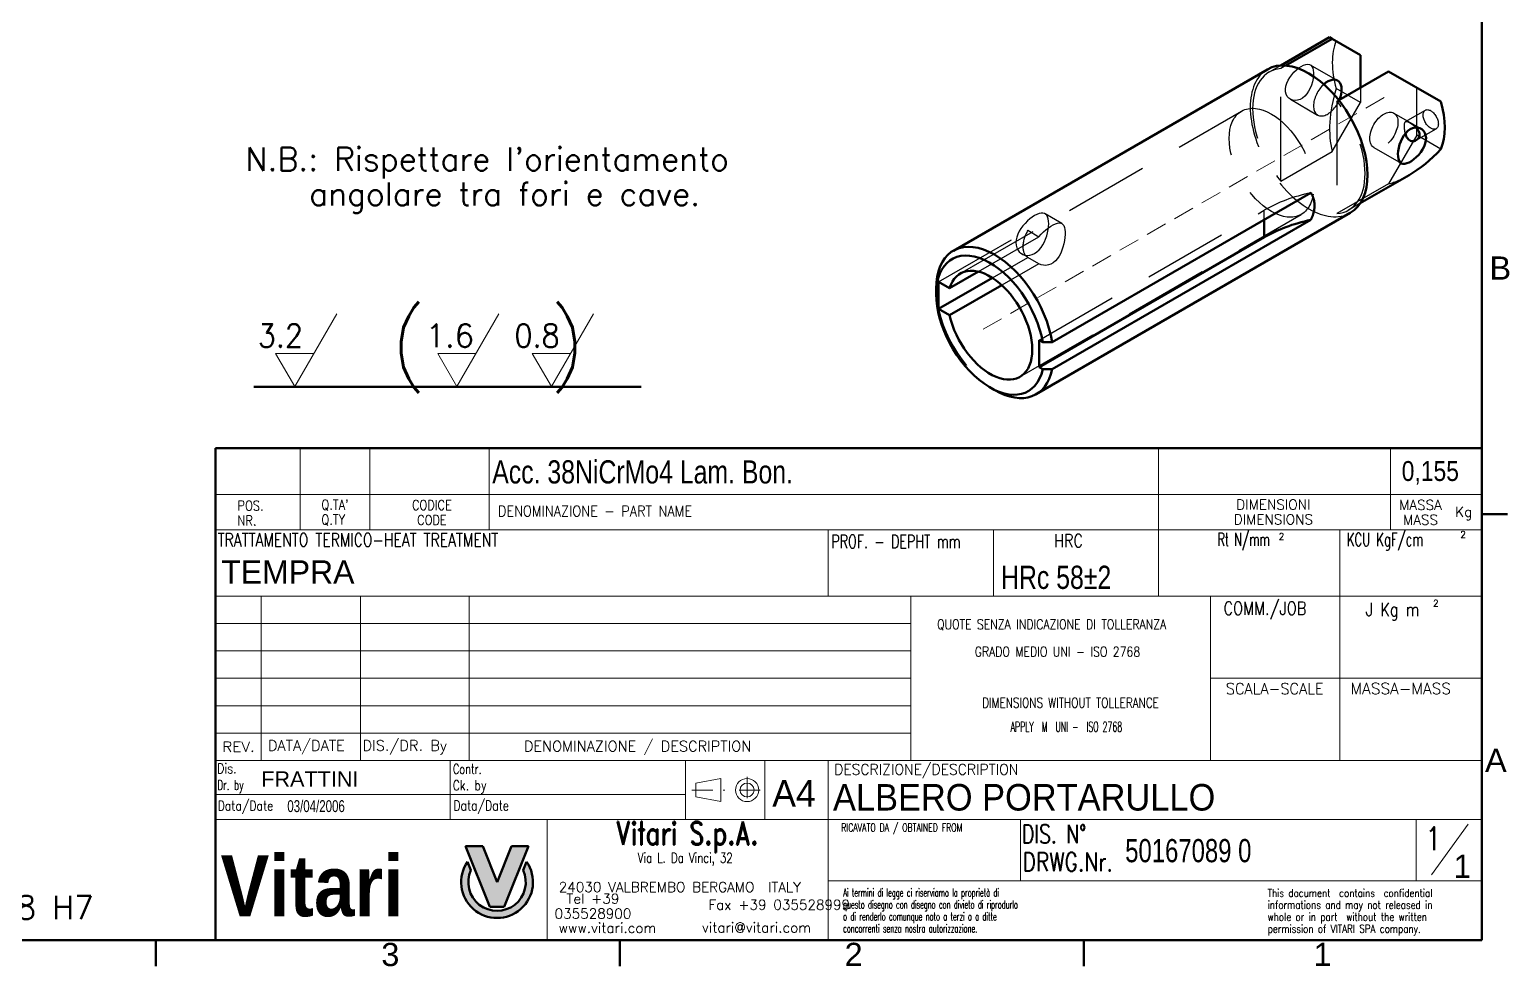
# Model space of a CAD drawing. Header units: millimetres. Extents: x 6 to 414, y 6 to 294.
# Drawn here: x 191 to 414.2, y 6 to 147.3 of the extents above; entities that cross this region are included whole.
import ezdxf

# ---------------------------------------------------------------- set-up
doc = ezdxf.new("R2010")
doc.units = ezdxf.units.MM
doc.linetypes.add('DASHED', pattern=[19.049999999999997, 12.7, -6.35])
doc.linetypes.add('HIDDEN2', pattern=[4.762499999999999, 3.175, -1.5875])
doc.layers.get('0').update_dxf_attribs({"lineweight": 0, "true_color": 0xffffff})
for name, color, linetype, lineweight, true_color in [('100', 1, 'Continuous', 0, 0xff0000), ('Asse di lavoro(ISO)', 7, 'HIDDEN2', 0, 0xffffff), ('Bordo_0', 7, 'Continuous', 50, 0xffffff), ('Bordo_2', 7, 'Continuous', 50, 0xffffff), ('Estensioni giunzione(ISO)', 7, 'Continuous', 50, 0xffffff), ('Geometria schizzo(ISO)', 7, 'Continuous', 50, 0xffffff), ("Linea d'asse(ISO)", 7, 'Continuous', 0, 0xffffff), ('Quote(ISO)', 7, 'Continuous', 0, 0xffffff), ('Simboli(ISO)', 7, 'Continuous', 0, 0xffffff), ('Spigoli nascosti(ISO)', 7, 'DASHED', 30, 0xffffff), ('Spigoli tangenti nascosti(ISO)', 7, 'DASHED', 30, 0xffffff), ('Spigoli tangenti visibili(ISO)', 7, 'Continuous', 50, 0xffffff), ('Spigoli visibili(ISO)', 7, 'Continuous', 50, 0xffffff), ('Tratteggio', 177, 'Continuous', 0, 0x3f3f7f)]:
    doc.layers.add(name, color=color, linetype=linetype, lineweight=lineweight, true_color=true_color)
doc.styles.add('EUROLLS_TESTO', font='')
doc.styles.add('Stile testo43', font='')
doc.styles.add('Stile testo6', font='ARIAL.TTF')
doc.styles.add('TSTYLE1_21', font='')
doc.styles.get('EUROLLS_TESTO').set_extended_font_data('RomanS')
doc.styles.get('Stile testo43').set_extended_font_data('RomanS')
doc.styles.get('TSTYLE1_21').set_extended_font_data('Arial Black')

# ---------------------------------------------------------------- blocks, each defined once
blk = doc.blocks.new('Polyline_20', base_point=(343.779683, 100.215131))
at = {"layer": 'Spigoli visibili(ISO)'}
for p, q in [((343.779683, 100.215131), (343.837828, 100.214725)), ((343.837828, 100.214725), (343.896099, 100.214324)), ((343.896099, 100.214324), (343.95449, 100.213923)), ((343.95449, 100.213923), (344.013003, 100.213523)), ((344.013003, 100.213523), (344.071641, 100.213127)), ((344.071641, 100.213127), (344.130403, 100.212731)), ((344.130403, 100.212731), (344.189291, 100.212339)), ((344.189291, 100.212339), (344.2483, 100.211948)), ((344.2483, 100.211948), (344.307439, 100.21156)), ((344.307439, 100.21156), (344.366705, 100.211176)), ((344.366705, 100.211176), (344.426094, 100.210791)), ((344.426094, 100.210791), (344.485604, 100.210406)), ((344.485604, 100.210406), (344.545245, 100.210024)), ((344.545245, 100.210024), (344.605014, 100.209645)), ((344.605014, 100.209645), (344.664913, 100.209269)), ((344.664913, 100.209269), (344.724935, 100.208893)), ((344.724935, 100.208893), (344.785087, 100.208519)), ((344.785087, 100.208519), (344.84537, 100.208148)), ((344.84537, 100.208148), (344.905783, 100.207779)), ((344.905783, 100.207779), (344.96632, 100.207408)), ((344.96632, 100.207408), (345.026995, 100.207044)), ((345.026995, 100.207044), (345.087794, 100.206679)), ((345.087794, 100.206679), (345.148724, 100.206315)), ((345.148724, 100.206315), (345.209793, 100.205957))]:
    blk.add_line(p, q, dxfattribs=at)
blk = doc.blocks.new('Polyline_21', base_point=(345.209793, 96.123474))
at = {"layer": 'Spigoli visibili(ISO)'}
for p, q in [((343.837828, 96.132242), (343.779683, 96.132648)), ((343.896099, 96.131841), (343.837828, 96.132242)), ((343.95449, 96.13144), (343.896099, 96.131841)), ((344.013003, 96.13104), (343.95449, 96.13144)), ((344.071641, 96.130644), (344.013003, 96.13104)), ((344.130403, 96.130248), (344.071641, 96.130644)), ((344.189291, 96.129856), (344.130403, 96.130248)), ((344.2483, 96.129465), (344.189291, 96.129856)), ((344.307439, 96.129077), (344.2483, 96.129465)), ((344.366705, 96.128693), (344.307439, 96.129077)), ((344.426094, 96.128308), (344.366705, 96.128693)), ((344.485604, 96.127923), (344.426094, 96.128308)), ((344.545245, 96.127541), (344.485604, 96.127923)), ((344.605014, 96.127162), (344.545245, 96.127541)), ((344.664913, 96.126786), (344.605014, 96.127162)), ((344.724935, 96.12641), (344.664913, 96.126786)), ((344.785087, 96.126036), (344.724935, 96.12641)), ((344.84537, 96.125665), (344.785087, 96.126036)), ((344.905783, 96.125296), (344.84537, 96.125665)), ((344.96632, 96.124925), (344.905783, 96.125296)), ((345.026995, 96.124561), (344.96632, 96.124925)), ((345.087794, 96.124196), (345.026995, 96.124561)), ((345.148724, 96.123832), (345.087794, 96.124196)), ((345.209793, 96.123474), (345.148724, 96.123832))]:
    blk.add_line(p, q, dxfattribs=at)
blk = doc.blocks.new('Polyline_22', base_point=(384.786805, 120.808306))
at = {"layer": 'Spigoli visibili(ISO)'}
for p, q in [((384.777788, 120.549934), (384.770797, 120.462463)), ((384.782793, 120.636762), (384.777788, 120.549934)), ((384.785799, 120.722901), (384.782793, 120.636762)), ((384.786805, 120.808306), (384.785799, 120.722901)), ((384.270117, 118.739601), (384.225001, 118.648914)), ((384.313465, 118.830542), (384.270117, 118.739601)), ((384.354968, 118.921714), (384.313465, 118.830542)), ((384.394616, 119.013071), (384.354968, 118.921714)), ((384.432403, 119.104567), (384.394616, 119.013071)), ((384.468323, 119.196157), (384.432403, 119.104567)), ((384.502366, 119.287795), (384.468323, 119.196157)), ((384.534526, 119.379435), (384.502366, 119.287795)), ((384.564795, 119.471029), (384.534526, 119.379435)), ((384.593164, 119.562532), (384.564795, 119.471029)), ((384.619627, 119.653899), (384.593164, 119.562532)), ((384.644179, 119.745083), (384.619627, 119.653899)), ((384.666808, 119.836039), (384.644179, 119.745083)), ((384.68751, 119.92672), (384.666808, 119.836039)), ((384.706274, 120.01708), (384.68751, 119.92672)), ((384.723094, 120.107074), (384.706274, 120.01708)), ((384.737966, 120.196656), (384.723094, 120.107074)), ((384.750879, 120.285778), (384.737966, 120.196656)), ((384.761825, 120.374396), (384.750879, 120.285778)), ((384.770797, 120.462463), (384.761825, 120.374396))]:
    blk.add_line(p, q, dxfattribs=at)
blk = doc.blocks.new('Polyline_23', base_point=(384.225001, 122.731397))
at = {"layer": 'Spigoli visibili(ISO)'}
for p, q in [((384.225001, 122.731397), (384.270117, 122.660503)), ((384.270117, 122.660503), (384.313465, 122.588455)), ((384.313465, 122.588455), (384.354968, 122.515274)), ((384.354968, 122.515274), (384.394616, 122.441009)), ((384.394616, 122.441009), (384.432403, 122.365714)), ((384.432403, 122.365714), (384.468323, 122.28944)), ((384.468323, 122.28944), (384.502366, 122.21224)), ((384.502366, 122.21224), (384.534526, 122.134164)), ((384.534526, 122.134164), (384.564795, 122.055266)), ((384.564795, 122.055266), (384.593164, 121.975595)), ((384.593164, 121.975595), (384.619627, 121.895206)), ((384.619627, 121.895206), (384.644179, 121.81415)), ((384.644179, 121.81415), (384.666808, 121.732477)), ((384.666808, 121.732477), (384.68751, 121.650242)), ((384.68751, 121.650242), (384.706274, 121.567494)), ((384.706274, 121.567494), (384.723094, 121.484287)), ((384.723094, 121.484287), (384.737966, 121.400672)), ((384.737966, 121.400672), (384.750879, 121.316701)), ((384.750879, 121.316701), (384.761825, 121.232426)), ((384.761825, 121.232426), (384.770797, 121.147898)), ((384.770797, 121.147898), (384.777788, 121.063171)), ((384.777788, 121.063171), (384.782793, 120.978296)), ((384.782793, 120.978296), (384.785799, 120.893323)), ((384.785799, 120.893323), (384.786805, 120.808306))]:
    blk.add_line(p, q, dxfattribs=at)
blk = doc.blocks.new('Polyline_24', base_point=(399.145707, 133.279701))
at = {"layer": 'Spigoli nascosti(ISO)'}
for p, q in [((399.145707, 133.279701), (399.181478, 133.258829)), ((399.181478, 133.258829), (399.2182, 133.236956)), ((399.2182, 133.236956), (399.255788, 133.214114)), ((399.255788, 133.214114), (399.294159, 133.19033)), ((399.294159, 133.19033), (399.333228, 133.165637)), ((399.333228, 133.165637), (399.372911, 133.140064)), ((399.372911, 133.140064), (399.413123, 133.113642)), ((399.413123, 133.113642), (399.453782, 133.086399)), ((399.453782, 133.086399), (399.494801, 133.058367)), ((399.494801, 133.058367), (399.536098, 133.029576)), ((399.536098, 133.029576), (399.577588, 133.000056)), ((399.577588, 133.000056), (399.619188, 132.969836)), ((399.619188, 132.969836), (399.660808, 132.938944)), ((399.660808, 132.938944), (399.702332, 132.907392)), ((399.702332, 132.907392), (399.743666, 132.87522)), ((399.743666, 132.87522), (399.784721, 132.842478)), ((399.784721, 132.842478), (399.825408, 132.809215)), ((399.825408, 132.809215), (399.865639, 132.775478)), ((399.865639, 132.775478), (399.905326, 132.741318)), ((399.905326, 132.741318), (399.944379, 132.706781)), ((399.944379, 132.706781), (399.98271, 132.671918)), ((399.98271, 132.671918), (400.02023, 132.636776)), ((400.02023, 132.636776), (400.056852, 132.601405)), ((400.056852, 132.601405), (400.092486, 132.565853))]:
    blk.add_line(p, q, dxfattribs=at)
blk = doc.blocks.new('Polyline_25', base_point=(398.484832, 131.680879))
at = {"layer": 'Spigoli nascosti(ISO)'}
for p, q in [((398.336255, 132.864504), (398.340763, 132.982005)), ((398.336611, 132.738689), (398.336255, 132.864504)), ((398.341852, 132.602006), (398.336611, 132.738689)), ((398.340763, 132.982005), (398.350316, 133.09025)), ((398.352167, 132.456294), (398.341852, 132.602006)), ((398.350316, 133.09025), (398.36511, 133.187254)), ((398.367753, 132.303981), (398.352167, 132.456294)), ((398.36511, 133.187254), (398.385346, 133.271059)), ((398.388814, 132.147513), (398.367753, 132.303981)), ((398.385346, 133.271059), (398.411187, 133.340681)), ((398.415473, 131.98959), (398.388814, 132.147513)), ((398.411187, 133.340681), (398.442476, 133.39631)), ((398.44755, 131.833088), (398.415473, 131.98959)), ((398.442476, 133.39631), (398.479002, 133.438191)), ((398.484832, 131.680879), (398.44755, 131.833088)), ((398.479002, 133.438191), (398.52063, 133.46662)), ((398.52063, 133.46662), (398.569296, 133.482915)), ((398.569296, 133.482915), (398.626167, 133.487503)), ((398.626167, 133.487503), (398.691578, 133.480261)), ((398.691578, 133.480261), (398.765868, 133.461066)), ((398.765868, 133.461066), (398.849402, 133.430223)), ((398.849402, 133.430223), (398.941379, 133.388888)), ((398.941379, 133.388888), (399.040559, 133.338301)), ((399.040559, 133.338301), (399.145707, 133.279701))]:
    blk.add_line(p, q, dxfattribs=at)
blk = doc.blocks.new('Polyline_26', base_point=(400.092486, 132.565853))
at = {"layer": 'Spigoli visibili(ISO)'}
for p, q in [((400.092486, 132.565853), (400.236414, 132.407718)), ((400.236414, 132.407718), (400.366767, 132.236513)), ((400.366767, 132.236513), (400.47646, 132.055741)), ((400.47646, 132.055741), (400.558345, 131.869484)), ((400.558345, 131.869484), (400.609276, 131.682908)), ((398.546798, 131.475963), (398.484832, 131.680879)), ((398.624238, 131.275537), (398.546798, 131.475963)), ((398.718643, 131.086159), (398.624238, 131.275537)), ((398.831025, 130.916266), (398.718643, 131.086159)), ((398.960599, 130.772181), (398.831025, 130.916266)), ((399.104012, 130.658258), (398.960599, 130.772181)), ((399.260149, 130.577139), (399.104012, 130.658258)), ((399.430235, 130.527368), (399.260149, 130.577139)), ((399.60793, 130.510335), (399.430235, 130.527368)), ((399.786233, 130.526807), (399.60793, 130.510335)), ((399.957667, 130.573121), (399.786233, 130.526807)), ((400.11514, 130.644294), (399.957667, 130.573121)), ((400.257169, 130.738851), (400.11514, 130.644294)), ((400.384882, 130.858113), (400.257169, 130.738851)), ((400.490788, 130.998795), (400.384882, 130.858113)), ((400.568068, 131.157043), (400.490788, 130.998795)), ((400.614219, 131.326894), (400.568068, 131.157043)), ((400.609276, 131.682908), (400.628165, 131.501879)), ((400.628165, 131.501879), (400.614219, 131.326894))]:
    blk.add_line(p, q, dxfattribs=at)
blk = doc.blocks.new('Polyline_27', base_point=(382.78092, 141.792739))
at = {"layer": 'Spigoli nascosti(ISO)'}
for p, q in [((381.335472, 140.534571), (381.676065, 140.915886)), ((381.676065, 140.915886), (382.044298, 141.262604)), ((382.044298, 141.262604), (382.419668, 141.558344)), ((382.419668, 141.558344), (382.78092, 141.792739)), ((382.78092, 141.792739), (383.126486, 141.966425)), ((383.126486, 141.966425), (383.45683, 142.07813)), ((383.45683, 142.07813), (383.754698, 142.115985)), ((383.754698, 142.115985), (384.010028, 142.078727)), ((384.010028, 142.078727), (384.217793, 141.970961)), ((384.217793, 141.970961), (384.387851, 141.787322)), ((384.387851, 141.787322), (384.516383, 141.528293)), ((384.516383, 141.528293), (384.597336, 141.200414)), ((384.597336, 141.200414), (384.631398, 140.82303)), ((384.631398, 140.82303), (384.620116, 140.406014)), ((380.392526, 138.375716), (380.449178, 138.805474)), ((380.449178, 138.805474), (380.580699, 139.256025)), ((380.580699, 139.256025), (380.783178, 139.706163)), ((380.783178, 139.706163), (381.039452, 140.135946)), ((381.039452, 140.135946), (381.335472, 140.534571)), ((384.119659, 138.499603), (383.888098, 138.057897)), ((384.307481, 138.96285), (384.119659, 138.499603)), ((384.457838, 139.452407), (384.307481, 138.96285)), ((384.562833, 139.941843), (384.457838, 139.452407)), ((384.620116, 140.406014), (384.562833, 139.941843)), ((380.411443, 137.976136), (380.392526, 138.375716)), ((380.505631, 137.599416), (380.411443, 137.976136)), ((380.673922, 137.267763), (380.505631, 137.599416)), ((380.905882, 136.998936), (380.673922, 137.267763)), ((381.181567, 136.803295), (380.905882, 136.998936)), ((381.501106, 136.679766), (381.181567, 136.803295)), ((381.857947, 136.633564), (381.501106, 136.679766)), ((382.232425, 136.67572), (381.857947, 136.633564)), ((382.603382, 136.802267), (382.232425, 136.67572)), ((382.954473, 137.00497), (382.603382, 136.802267)), ((383.294693, 137.289021), (382.954473, 137.00497)), ((383.610663, 137.645495), (383.294693, 137.289021)), ((383.888098, 138.057897), (383.610663, 137.645495))]:
    blk.add_line(p, q, dxfattribs=at)
blk = doc.blocks.new('Polyline_28', base_point=(399.212597, 132.305905))
at = {"layer": 'Spigoli visibili(ISO)'}
for p, q in [((398.536687, 131.740719), (398.238819, 131.353375)), ((398.867031, 132.062455), (398.536687, 131.740719)), ((399.212597, 132.305905), (398.867031, 132.062455)), ((399.573849, 132.470536), (399.212597, 132.305905)), ((399.949219, 132.556245), (399.573849, 132.470536)), ((400.317452, 132.553475), (399.949219, 132.556245)), ((400.658045, 132.46699), (400.317452, 132.553475)), ((400.954065, 132.30827), (400.658045, 132.46699)), ((401.210339, 132.074854), (400.954065, 132.30827)), ((401.412819, 131.773132), (401.210339, 132.074854)), ((401.544339, 131.416057), (401.412819, 131.773132)), ((397.477134, 129.500863), (397.396181, 129.021117)), ((397.605666, 129.993695), (397.477134, 129.500863)), ((397.775725, 130.473254), (397.605666, 129.993695)), ((397.983489, 130.922834), (397.775725, 130.473254)), ((398.238819, 131.353375), (397.983489, 130.922834)), ((401.087635, 129.274823), (401.319595, 129.717267)), ((401.319595, 129.717267), (401.487886, 130.170159)), ((401.487886, 130.170159), (401.582074, 130.613023)), ((401.60099, 131.025631), (401.544339, 131.416057)), ((401.582074, 130.613023), (401.60099, 131.025631)), ((397.396181, 129.021117), (397.362119, 128.578318)), ((397.362119, 128.578318), (397.373402, 128.183144)), ((397.373402, 128.183144), (397.430684, 127.827732)), ((397.430684, 127.827732), (397.535679, 127.532623)), ((397.535679, 127.532623), (397.686036, 127.310909)), ((397.686036, 127.310909), (397.873858, 127.165996)), ((398.698824, 127.16884), (399.039044, 127.313133)), ((399.039044, 127.313133), (399.390135, 127.515836)), ((399.390135, 127.515836), (399.761093, 127.782141)), ((399.761093, 127.782141), (400.13557, 128.104835)), ((400.13557, 128.104835), (400.492412, 128.471391)), ((400.492412, 128.471391), (400.81195, 128.862304)), ((400.81195, 128.862304), (401.087635, 129.274823)), ((397.873858, 127.165996), (398.10542, 127.093261)), ((398.10542, 127.093261), (398.382855, 127.092904)), ((398.382855, 127.092904), (398.698824, 127.16884))]:
    blk.add_line(p, q, dxfattribs=at)
blk = doc.blocks.new('Polyline_29', base_point=(343.199667, 116.104682))
at = {"layer": 'Spigoli nascosti(ISO)'}
for p, q in [((343.199667, 116.104682), (343.529446, 116.472013)), ((343.529446, 116.472013), (343.892605, 116.824344)), ((343.892605, 116.824344), (344.273562, 117.149465)), ((344.273562, 117.149465), (344.656103, 117.437679)), ((344.656103, 117.437679), (345.024587, 117.682235)), ((345.024587, 117.682235), (345.368066, 117.878948)), ((345.368066, 117.878948), (345.694906, 118.032485)), ((345.694906, 118.032485), (345.996688, 118.135792)), ((345.996688, 118.135792), (346.263409, 118.180839)), ((346.263409, 118.180839), (346.491775, 118.166509)), ((346.491775, 118.166509), (346.680287, 118.095337)), ((346.680287, 118.095337), (346.835883, 117.964338)), ((346.835883, 117.964338), (346.963377, 117.769478)), ((346.963377, 117.769478), (347.059166, 117.511117)), ((347.059166, 117.511117), (347.121746, 117.193712)), ((347.121746, 117.193712), (347.152375, 116.830814)), ((347.152375, 116.432926), (347.121746, 115.990057)), ((347.152375, 116.830814), (347.152375, 116.432926)), ((346.680287, 114.065829), (346.491775, 113.618469)), ((346.835883, 114.533163), (346.680287, 114.065829)), ((346.963377, 115.022469), (346.835883, 114.533163)), ((347.059166, 115.514333), (346.963377, 115.022469)), ((347.121746, 115.990057), (347.059166, 115.514333)), ((343.529446, 111.87703), (343.199667, 112.022199)), ((343.892605, 111.792809), (343.529446, 111.87703)), ((344.273562, 111.779907), (343.892605, 111.792809)), ((344.656103, 111.843541), (344.273562, 111.779907)), ((345.024587, 111.978504), (344.656103, 111.843541)), ((345.368066, 112.180814), (345.024587, 111.978504)), ((345.694906, 112.455122), (345.368066, 112.180814)), ((345.996688, 112.794167), (345.694906, 112.455122)), ((346.263409, 113.187797), (345.996688, 112.794167)), ((346.491775, 113.618469), (346.263409, 113.187797))]:
    blk.add_line(p, q, dxfattribs=at)
blk = doc.blocks.new('Polyline_30', base_point=(342.559944, 113.575046))
at = {"layer": 'Spigoli nascosti(ISO)'}
for p, q in [((341.465771, 118.470744), (341.109204, 118.115799)), ((341.836416, 118.790368), (341.465771, 118.470744)), ((342.2061, 119.065911), (341.836416, 118.790368)), ((342.559944, 119.290522), (342.2061, 119.065911)), ((342.899068, 119.465997), (342.559944, 119.290522)), ((343.226237, 119.592781), (342.899068, 119.465997)), ((343.529119, 119.662019), (343.226237, 119.592781)), ((343.798682, 119.66857), (343.529119, 119.662019)), ((344.03063, 119.615123), (343.798682, 119.66857)), ((344.223293, 119.503934), (344.03063, 119.615123)), ((344.38617, 119.329501), (344.223293, 119.503934)), ((344.51626, 119.092231), (344.38617, 119.329501)), ((344.608792, 118.794659), (344.51626, 119.092231)), ((344.663361, 118.447414), (344.608792, 118.794659)), ((344.681264, 118.065776), (344.663361, 118.447414)), ((340.017437, 116.494835), (339.859119, 116.052434)), ((340.232746, 116.931521), (340.017437, 116.494835)), ((340.490977, 117.34908), (340.232746, 116.931521)), ((340.780832, 117.738851), (340.490977, 117.34908)), ((341.109204, 118.115799), (340.780832, 117.738851)), ((344.223293, 115.750672), (344.38617, 116.22328)), ((344.38617, 116.22328), (344.51626, 116.709171)), ((344.51626, 116.709171), (344.608792, 117.189553)), ((344.608792, 117.189553), (344.663361, 117.647159)), ((344.663361, 117.647159), (344.681264, 118.065776)), ((339.763541, 115.618501), (339.731518, 115.208039)), ((339.731518, 115.208039), (339.763541, 114.818246)), ((339.859119, 116.052434), (339.763541, 115.618501)), ((339.763541, 114.818246), (339.859119, 114.447328)), ((339.859119, 114.447328), (340.017437, 114.111775)), ((340.017437, 114.111775), (340.232746, 113.825299)), ((342.899068, 113.808155), (343.226237, 114.108245)), ((343.226237, 114.108245), (343.529119, 114.466992)), ((343.529119, 114.466992), (343.798682, 114.872165)), ((343.798682, 114.872165), (344.03063, 115.304787)), ((344.03063, 115.304787), (344.223293, 115.750672)), ((340.232746, 113.825299), (340.490977, 113.595818)), ((340.490977, 113.595818), (340.780832, 113.428515)), ((340.780832, 113.428515), (341.109204, 113.319394)), ((341.109204, 113.319394), (341.465771, 113.275717)), ((341.465771, 113.275717), (341.836416, 113.305831)), ((341.836416, 113.305831), (342.2061, 113.40807)), ((342.2061, 113.40807), (342.559944, 113.575046)), ((342.559944, 113.575046), (342.899068, 113.808155))]:
    blk.add_line(p, q, dxfattribs=at)
blk = doc.blocks.new('Polyline_1', base_point=(10, 10))
at = {"layer": 'Bordo_0'}
for p, q in [((410, 287.000008), (410, 10)), ((410, 10), (10, 10))]:
    blk.add_line(p, q, dxfattribs=at)
blk = doc.blocks.new('Bordi Default Border')
at = {"layer": 'Bordo_0'}
for p, q in [((410, 74.250002), (413.899994, 74.250002)), ((210, 10), (210, 6.1)), ((280, 10), (280, 6.1)), ((350, 10), (350, 6.1))]:
    blk.add_line(p, q, dxfattribs=at)
blk.add_blockref('Polyline_1', (10, 10), dxfattribs=at)
at = {"layer": 'Bordo_2', "char_height": 3.5, "attachment_point": 7, "line_spacing_factor": 0.899982, "style": 'Stile testo6'}
for s, insert in [('B', (411.173004, 109.625)), ('A', (410.502289, 35.375)), ('3', (244.016785, 6.041311)), ('2', (313.899597, 6.1)), ('1', (384.612488, 6.1))]:
    blk.add_mtext(s, dxfattribs=dict(at, insert=insert))
blk = doc.blocks.new('Cartigli CARTIGLIO', base_point=(218.885086, -101.24955))
at = {"layer": 'Tratteggio'}
blk.add_hatch(color=0, dxfattribs=at).paths.add_polyline_path([(260.3883031761698, 15.00845323617261), (262.5543031761698, 15.0084532361726), (266.2198416377083, 24.17229939001871), (263.6373031761698, 24.17229939001874), (261.4713031761698, 18.75729939001876), (259.3053031761698, 24.17229939001875), (256.7227647146314, 24.17229939001876)])
h = blk.add_hatch(color=0, dxfattribs=at)
edge = h.paths.add_edge_path()
edge.add_arc((261.4713031761698, 18.75729939001876), 5.415000000000042, 145.4168013649599, 394.5831986350394)
edge.add_line((265.9294880934959, 21.83086608734736), (265.416121179625, 20.5474488026702))
edge.add_arc((261.4713031761698, 18.75729939001876), 4.332000000000038, -204.4084386740692, 24.408438674068805, ccw=False)
edge.add_line((257.5264851727146, 20.54744880267023), (257.0131182588438, 21.83086608734739))
for p, q in [((256.722765, 24.172299), (260.388303, 15.008453)), ((259.305303, 24.172299), (256.722765, 24.172299)), ((261.471303, 18.757299), (259.305303, 24.172299)), ((263.637303, 24.172299), (261.471303, 18.757299)), ((262.554303, 15.008453), (266.219842, 24.172299)), ((266.219842, 24.172299), (263.637303, 24.172299)), ((257.526485, 20.547449), (257.013118, 21.830866)), ((265.929488, 21.830866), (265.416121, 20.547449)), ((260.388303, 15.008453), (262.554303, 15.008453))]:
    blk.add_line(p, q)
for radius, start, end in [(5.41500000000006, 145.416801, 34.583199), (4.332000000000032, 155.591561, 24.408439)]:
    blk.add_arc((261.471303, 18.757299), radius, start, end)
at = {"layer": '100', "color": 0, "linetype": 'Continuous'}
for p, q in [((257.013118, 21.830866), (257.526485, 20.547449)), ((265.929488, 21.830866), (265.416121, 20.547449))]:
    blk.add_line(p, q, dxfattribs=at)
for radius, start, end in [(5.415000000000003, 145.416801, 34.583199), (4.332000000000031, 155.591561, 24.408439)]:
    blk.add_arc((261.471303, 18.757299), radius, start, end, dxfattribs=at)
at = {"layer": 'Asse di lavoro(ISO)'}
for p, q in [((299.185139, 34.612292), (299.185139, 30.690187)), ((290.840388, 32.642631), (295.840388, 32.642631)), ((301.156959, 32.642631), (297.218444, 32.642631))]:
    blk.add_line(p, q, dxfattribs=at)
at = {"layer": 'Estensioni giunzione(ISO)'}
for p, q in [((259.305303, 24.172299), (256.722765, 24.172299)), ((256.722765, 24.172299), (260.388303, 15.008453)), ((261.471303, 18.757299), (259.305303, 24.172299)), ((261.471303, 18.757299), (263.637303, 24.172299)), ((266.219842, 24.172299), (262.554303, 15.008453)), ((263.637303, 24.172299), (266.219842, 24.172299)), ((262.554303, 15.008453), (260.388303, 15.008453))]:
    blk.add_line(p, q, dxfattribs=at)
at = {"layer": 'Geometria schizzo(ISO)'}
for p, q in [((410.000003, 84.213302), (219.000003, 84.213302)), ((219.000003, 84.213302), (219.000003, 10.000003)), ((410.000003, 10.000003), (410.000003, 84.213302)), ((257.013118, 21.830866), (257.526485, 20.547449)), ((265.416121, 20.547449), (265.929488, 21.830866)), ((219.000003, 10.000003), (410.000003, 10.000003))]:
    blk.add_line(p, q, dxfattribs=at)
at = {"layer": 'Geometria schizzo(ISO)', "color": 0, "linetype": 'Continuous', "lineweight": 0}
for p, q in [((231.760891, 84.213302), (231.759524, 71.904151)), ((242.260891, 84.213302), (242.259524, 71.904151)), ((260.258213, 71.904151), (260.258213, 84.213302)), ((361.264539, 84.213302), (361.26033, 61.900874)), ((396.257094, 71.904088), (396.257094, 84.213302)), ((218.885608, 77.215115), (410.000003, 77.215115)), ((410.000003, 71.904151), (218.885608, 71.904151)), ((311.429164, 71.904151), (311.427672, 61.900874)), ((336.34569, 71.904151), (336.34569, 61.900874)), ((361.262028, 71.904151), (361.260141, 61.900874)), ((388.590326, 71.904151), (388.590326, 61.900874)), ((410.000003, 61.900874), (218.885608, 61.900874)), ((225.885905, 61.900874), (225.884922, 37.084781)), ((240.883957, 61.900874), (240.882734, 37.104373)), ((257.274981, 61.900874), (257.271851, 37.104373)), ((323.886681, 61.900874), (323.886681, 37.084781)), ((369.081521, 61.900874), (369.081521, 37.094304)), ((388.590326, 61.900874), (388.590326, 49.492827)), ((323.887203, 57.764858), (219.000003, 57.764858)), ((323.886681, 53.628843), (219.000003, 53.628843)), ((323.886681, 49.492827), (219.000003, 49.492827)), ((410.000003, 49.492827), (369.081521, 49.492827)), ((388.590326, 49.492827), (388.590326, 37.094304)), ((323.886477, 45.356812), (218.884882, 45.356812)), ((323.886681, 41.220796), (219.000003, 41.220796)), ((410.000003, 37.094304), (219.000003, 37.094304)), ((254.386402, 37.094304), (254.386402, 28.190957)), ((289.886402, 37.094304), (289.886402, 28.190957)), ((301.886402, 37.094304), (301.886402, 28.190957)), ((311.429164, 37.094304), (311.429164, 28.190957)), ((289.886402, 31.953174), (219.000003, 31.953174)), ((410.000003, 28.190957), (219.000003, 28.190957)), ((269.013862, 10.000003), (269.013862, 28.190957)), ((311.429164, 10.000003), (311.429164, 28.190957)), ((340.429164, 18.964583), (340.429164, 28.190957)), ((400.091446, 28.190957), (400.091446, 18.964583)), ((311.429164, 18.964583), (410.000003, 18.964583))]:
    blk.add_line(p, q, dxfattribs=at)
at = {"layer": 'Geometria schizzo(ISO)'}
for radius, start, end in [(5.415000000000061, 145.416801, 34.583199), (4.332000000000031, 155.591561, 24.408439)]:
    blk.add_arc((261.471303, 18.757299), radius, start, end, dxfattribs=at)
at = {"layer": 'Quote(ISO)'}
for p, q in [((295.240388, 34.392631), (291.440388, 33.692631)), ((291.440388, 31.592631), (291.440388, 33.692631)), ((295.240388, 30.892631), (295.240388, 34.392631)), ((295.240388, 30.892631), (291.440388, 31.592631)), ((402.412325, 19.84975), (407.977583, 27.50967))]:
    blk.add_line(p, q, dxfattribs=at)
for radius in [1.75, 1.05]:
    blk.add_circle((299.185139, 32.642631), radius, dxfattribs=at)
at = {"layer": '100', "color": 0, "style": 'TSTYLE1_21', "width": 0.75}
blk.add_text('Vitari', height=9.2, dxfattribs=at).set_placement((219.761591, 13.602959))
at = {"layer": 'Simboli(ISO)', "color": 0}
for s, height, width, p in [('Acc. 38NiCrMo4 Lam. Bon.', 3.5, 0.8, (260.745483, 78.878998)), ('0,155', 3, 0.86, (397.930206, 79.259453)), ('TEMPRA', 3.5, 1.03, (219.876968, 63.785301)), ('HRc 58±2', 3.5, 0.8, (337.496277, 62.979019)), ('FRATTINI', 2.3, 1.06, (225.901306, 33.16132)), ('ALBERO PORTARULLO', 4, 0.97, (312.146606, 29.550119)), ('03/04/2006', 1.8, 0.72, (229.834518, 29.314444))]:
    blk.add_text(s, height=height, dxfattribs=dict(at, width=width)).set_placement(p)
at = {"layer": 'Simboli(ISO)', "color": 0, "line_spacing_factor": 0.899982}
for s, insert, char_height, attachment_point in [('{\\W1.05;{\\fRomanS|b0|i0;{\\W0.84;{\\H1x;POS.\\PNR.}}}}', (222.320209, 74.407997), 1.5, 4), ("{\\W1.06;{\\fRomanS|b0|i0;{\\W0.848;{\\H1x;Q.TA'\\PQ.TY}}}}", (234.960743, 74.482109), 1.5, 4), ('{\\W1.04;{\\fRomanS|b0|i0;{\\W0.832;{\\H1x;CODICE\\PCODE}}}}', (251.644524, 74.494225), 1.5, 5), ('{\\fRomanS|b0|i0;{\\H1x;DIMENSIONI\\PDIMENSIONS}}', (378.571121, 74.582802), 1.5, 5), ('{\\W0.89;{\\fRomanS|b0|i0;{\\H1x;DENOMINAZIONE - PART NAME}}}', (261.598419, 74.715324), 1.6, 4), ('{\\fRomanS|b0|i0;{\\H1x;Kg}}', (406.013641, 74.371788), 1.5, 4), ('{\\W0.75;{\\fRomanS|b0|i0;{\\W0.6;{\\H1x;Rt N/mm}}}}', (374.092865, 70.118629), 2, 5), ('{\\W0.81;{\\fRomanS|b0|i0;{\\W0.648;{\\H1x;KCU KgF/cm}}}}', (389.637802, 70.094109), 2, 4), ('{\\fRomanS|b0|i0;{\\H1x;2}}', (406.760712, 71.170326), 1, 4), ('{\\W0.96;{\\fRomanS|b0|i0;{\\W0.768;{\\H1x;TRATTAMENTO TERMICO-HEAT TREATMENT}}}}', (219.315238, 70.371208), 2, 4), ('{\\fRomanS|b0|i0;{\\H1x;2}}', (379.378159, 70.905418), 1, 4), ('{\\fRomanS|b0|i0;{\\H1x;2}}', (402.639526, 60.80909), 1, 4), ('{\\W0.94;{\\fRomanS|b0|i0;{\\H1x;SCALA-SCALE}}}', (378.778214, 47.928902), 1.7, 5), ('{\\W0.96;{\\fRomanS|b0|i0;{\\W0.768;{\\H1x;DIMENSIONS WITHOUT TOLLERANCE}}}}', (347.973511, 45.809898), 1.5, 5), ('{\\W0.72;{\\fRomanS|b0|i0;{\\W0.576;{\\H1x;APPLY  M  UNI -  ISO 2768}}}}', (347.347275, 42.192482), 1.5, 5), ('{\\fRomanS|b0|i0;{\\H1x;DATA/DATE}}', (226.912759, 39.097206), 1.6, 4), ('{\\W1.12;{\\fRomanS|b0|i0;{\\H1x;REV.}}}', (220.028198, 39.170341), 1.5, 4), ('{\\W1.03;{\\fRomanS|b0|i0;{\\W0.824;{\\H1x;Dis.}}}}', (219.23255, 35.902977), 1.5, 4), ('{\\W0.9;{\\fRomanS|b0|i0;{\\W0.72;{\\H1x;Contr.}}}}', (254.805367, 35.82119), 1.5, 4), ('{\\W0.96;{\\fRomanS|b0|i0;{\\H1x;DESCRIZIONE/DESCRIPTION}}}', (312.328278, 35.484276), 1.6, 4), ('{\\W0.81;{\\fRomanS|b0|i0;{\\W0.648;{\\H1x;Dr. by}}}}', (219.277878, 33.154839), 1.5, 4), ('A4', (302.988602, 32.1446), 4, 4), ('{\\W0.83;{\\fRomanD|b0|i0;{\\fRomanD|b0|i0;{\\W0.747;{\\H1x;Vitari S.p.A.}}}}}', (290.152824, 25.549095), 3.5, 5), ('{\\W0.89;{\\fRomanS|b0|i0;{\\W0.712;{\\H1x;RICAVATO DA / OBTAINED FROM}}}}', (313.391075, 26.781639), 1.2, 4), ('{\\W0.93;{\\fRomanS|b0|i0;{\\W0.744;{\\H1x;DIS. N°}}}}', (340.629555, 26.007034), 2.8, 4), ('{\\fRomanS|b0|i0;{\\W0.8;1}}', (401.515762, 25.318031), 3.5, 4), ('{\\W0.77;50167089 0}', (356.221603, 23.478485), 3.5, 4), ('{\\W0.75;{\\fRomanS|b0|i0;{\\H1x;Via L. Da Vinci, 32}}}', (289.85907, 22.187996), 1.5, 5), ('1', (405.77623, 21.146652), 3.5, 4), ('{\\W0.76;{\\fRomanS|b0|i0;{\\W0.608;{\\H1x;Ai termini di legge ci riserviamo la proprietà di\\Pquesto disegno con disegno con divieto di riprodurlo\\Po di renderlo comunque noto a terzi o a ditte\\Pconcorrenti senza nostra autorizzazione.}}}}', (313.678619, 14.469734), 1.2, 4)]:
    blk.add_mtext(s, dxfattribs=dict(at, insert=insert, char_height=char_height, attachment_point=attachment_point))
for s, insert, char_height, width, attachment_point in [('{\\fRomanS|b0|i0;{\\H1x;MASSA\\PMASS}}', (400.764084, 74.525017), 1.5, 14.280671, 5), ('{\\fRomanS|b0|i0;{\\W0.7;{\\H1x;PROF. - DEPHT mm}}}', (311.896736, 70.141548), 2, 40.266495, 4), ('{\\fRomanS|b0|i0;{\\W0.8;{\\H1x;HRC}}}', (345.462296, 70.25486), 2, 8.687899, 4), ('{\\fRomanS|b0|i0;{\\W0.8;{\\H1x;COMM./JOB}}}', (371.064911, 59.716331), 2, 22.338497, 4), ('{\\fRomanS|b0|i0;{\\W0.8;{\\H1x;J Kg m}}}', (392.494766, 59.538628), 2, 22.338497, 4), ('{\\fRomanS|b0|i0;{\\W0.8;{\\H1x;QUOTE SENZA INDICAZIONE DI TOLLERANZA}}}', (345.124191, 57.563591), 1.5, 33.783607, 5), ('{\\fRomanS|b0|i0;{\\W0.8;{\\H1x;GRADO MEDIO UNI - ISO 2768}}}', (346.003532, 53.512459), 1.5, 39.034229, 5), ('{\\fRomanS|b0|i0;{\\H1x;MASSA-MASS}}', (390.208405, 47.94944), 1.7, 19.195879, 4), ('{\\fRomanS|b0|i0;{\\H1x;DIS./DR. By}}', (241.191343, 39.093498), 1.6, 16.139217, 4), ('{\\fRomanS|b0|i0;{\\H1x;DENOMINAZIONE / DESCRIPTION}}', (265.529629, 38.997307), 1.6, 48.057968, 4), ('{\\fRomanS|b0|i0;{\\W0.8;{\\H1x;Ck. by}}}', (254.780437, 33.106834), 1.5, 7.70014, 4), ('{\\fRomanS|b0|i0;{\\W0.8;{\\H1x;Data/Date}}}', (219.325819, 30.031166), 1.5, 10.013578, 4), ('{\\fRomanS|b0|i0;{\\W0.8;{\\H1x;Data/Date}}}', (254.887394, 30.059258), 1.5, 10.013578, 4), ('{\\fRomanS|b0|i0;{\\W0.8;{\\H1x;DRWG.Nr.}}}', (340.728447, 21.804649), 2.8, 16.292109, 4), ('{\\fRomanS|b0|i0;{\\H1x;24030 VALBREMBO BERGAMO  ITALY}}', (289.03804, 18.006752), 1.5, 39.031143, 5), ('{\\fRomanS|b0|i0;{\\H1x;Tel +39 035528900}}', (275.942398, 15.130112), 1.5, 18.705532, 5), ('{\\fRomanS|b0|i0;{\\H1x;Fax +39 035528999}}', (304.048882, 15.34449), 1.5, 21.369379, 5), ('{\\fRomanS|b0|i0;{\\W0.8;{\\H1x;This document  contains  confidential\\Pinformations and may not released in\\Pwhole or in part  without the written\\Ppermission of VITARI SPA company.}}}', (377.716431, 14.212769), 1.2, 54.059231, 4), ('{\\fRomanS|b0|i0;{\\H1x;www.vitari.com}}', (278.12672, 11.848061), 1.5, 18.705532, 5), ('{\\fRomanS|b0|i0;{\\H1x;vitari@vitari.com}}', (300.611176, 11.906082), 1.5, 19.76927, 5)]:
    blk.add_mtext(s, dxfattribs=dict(at, insert=insert, char_height=char_height, width=width, attachment_point=attachment_point))
blk = doc.blocks.new('Identificatore stato della superficie8')
at = {"layer": 'Simboli(ISO)'}
for p, q in [((230.947827, 93.484638), (237.29868, 104.484638)), ((228.061076, 98.484638), (230.947827, 93.484638)), ((228.061076, 98.484638), (233.834578, 98.484638))]:
    blk.add_line(p, q, dxfattribs=at)
at = {"layer": 'Simboli(ISO)', "insert": (225.375214, 99.434639), "char_height": 3.5, "attachment_point": 7, "line_spacing_factor": 0.899982, "style": 'Stile testo43'}
blk.add_mtext('{\\W0.91;3.2}', dxfattribs=at)
blk = doc.blocks.new('Identificatore stato della superficie9')
at = {"layer": 'Simboli(ISO)'}
for p, q in [((255.402045, 93.484638), (261.752898, 104.484638)), ((252.515293, 98.484638), (255.402045, 93.484638)), ((252.515293, 98.484638), (258.288796, 98.484638))]:
    blk.add_line(p, q, dxfattribs=at)
at = {"layer": 'Simboli(ISO)', "insert": (250.727875, 99.434639), "char_height": 3.5, "attachment_point": 7, "line_spacing_factor": 0.899982, "style": 'Stile testo43'}
blk.add_mtext('{\\W0.97;1.6}', dxfattribs=at)
blk = doc.blocks.new('Identificatore stato della superficie10')
at = {"layer": 'Simboli(ISO)'}
for p, q in [((269.675601, 93.484638), (276.026454, 104.484638)), ((266.788849, 98.484638), (269.675601, 93.484638)), ((266.788849, 98.484638), (272.562352, 98.484638))]:
    blk.add_line(p, q, dxfattribs=at)
at = {"layer": 'Simboli(ISO)', "insert": (264.098114, 99.434639), "char_height": 3.5, "attachment_point": 7, "line_spacing_factor": 0.899982, "style": 'Stile testo43'}
blk.add_mtext('{\\W0.91;0.8}', dxfattribs=at)

msp = doc.modelspace()

# ---------------------------------------------------------------- linework, layer by layer
at = {"layer": 'Geometria schizzo(ISO)'}
msp.add_line((224.795569, 93.474638), (283.186145, 93.474638), dxfattribs=at)
at = {"layer": "Linea d'asse(ISO)", "linetype": 'HIDDEN2'}
msp.add_line((395.286167, 137.076323), (334.384473, 101.914714), dxfattribs=at)
at = {"layer": 'Spigoli nascosti(ISO)'}
for p, q in [((379.675691, 141.920017), (377.925691, 140.909654)), ((380.469803, 141.906352), (379.68305, 141.45212)), ((379.68305, 124.481558), (379.68305, 141.45212)), ((384.145112, 142.019734), (388.254118, 139.647398)), ((391.703865, 136.320758), (388.050062, 138.430282)), ((391.703865, 138.594382), (391.703865, 136.320758)), ((400.189147, 131.421779), (400.189147, 138.594382)), ((381.145112, 136.823581), (385.254118, 134.451246)), ((387.461225, 128.972289), (391.703865, 136.320758)), ((388.168331, 136.553141), (388.42678, 136.702356)), ((388.168331, 136.553141), (388.168331, 119.582578)), ((331.34243, 110.550694), (373.768837, 135.045592)), ((396.739399, 134.748419), (400.848405, 132.376083)), ((398.5106, 133.461251), (401.499967, 135.187163)), ((400.1316, 130.653596), (403.120967, 132.379508)), ((393.739399, 129.552266), (397.848405, 127.179931)), ((400.189147, 131.421779), (395.946506, 124.073309)), ((403.84295, 129.312254), (400.189147, 131.421779)), ((379.68305, 124.481558), (387.461225, 128.972289)), ((395.946506, 124.073309), (388.168331, 119.582578)), ((391.675691, 121.135407), (389.925691, 120.125044)), ((340.34243, 94.962237), (382.768837, 119.457134)), ((343.267051, 100.5111), (377.208176, 120.107018)), ((346.676606, 118.097479), (344.131364, 119.566976)), ((328.064255, 109.288438), (341.535, 117.065776)), ((334.074663, 110.836359), (343.199665, 116.104682)), ((341.535, 117.065776), (343.199665, 116.104682)), ((336.186666, 109.895431), (341.535, 112.983293)), ((343.199665, 112.022199), (337.610197, 108.795118)), ((341.517051, 112.993446), (340.631364, 113.504798)), ((343.199665, 112.022199), (341.535, 112.983293))]:
    msp.add_line(p, q, dxfattribs=at)
for centre, major_axis, start_param, end_param in [((395.946506, 137.45757), (-6.000000000000007, 10.39230484541327), 0.4106637306887099, 1.160132596106188), ((383.925691, 130.517349), (-6.249999999999999, 10.82531754730549), 0, 3.141592653589792), ((383.925691, 130.517349), (-6.000000000000003, 10.39230484541326), 6.021385919380434, 8.115781021773634), ((386.754118, 137.049322), (-1.499999999999846, -2.598076211353406), 4.198697176559577, 8.073808328251518), ((399.052335, 139.250721), (8.48528137423857, 14.69693845669907), 1.945530759503636, 2.617993877991494), ((383.925691, 130.517349), (6.000000000000003, -10.39230484541326), 6.021385919380434, 8.115781021773634), ((399.052335, 139.250721), (8.48528137423857, 14.69693845669907), 3.665191429188087, 3.926990816987239), ((391.350312, 111.942052), (20.00000000000014, -1.195710197521294e-12), 1.935064431892341, 2.356194490192584), ((343.267051, 116.024535), (-1.750000000000003, -3.031088913245539), 4.702184190297604, 6.293390097266681), ((336.549536, 103.164714), (6.250000000000647, -10.82531754730511), 3.926990816987002, 5.49778714378189)]:
    msp.add_ellipse(centre, major_axis=major_axis, ratio=0.57735, start_param=start_param, end_param=end_param, dxfattribs=at)
for centre, major_axis in [((378.268837, 127.251363), (-4.500000000000466, 7.794228634059677)), ((395.239399, 132.150342), (-1.500000000000001, -2.598076211353316)), ((402.310467, 133.783336), (-0.8105000000000843, 1.403827179534526))]:
    msp.add_ellipse(centre, major_axis=major_axis, ratio=0.57735, dxfattribs=at)
at = {"layer": 'Spigoli tangenti nascosti(ISO)'}
msp.add_line((377.208176, 118.680232), (377.208176, 120.107018), dxfattribs=at)
at = {"layer": 'Spigoli tangenti visibili(ISO)'}
msp.add_line((377.208176, 116.024535), (377.208176, 118.680232), dxfattribs=at)
at = {"layer": 'Spigoli visibili(ISO)'}
for p, q in [((387.052335, 146.178924), (379.675691, 141.920017)), ((387.461225, 145.942852), (380.469803, 141.906352)), ((387.052335, 146.178924), (387.461225, 145.942852)), ((391.703865, 143.493362), (387.461225, 145.942852)), ((391.703865, 143.493362), (391.703865, 138.594382)), ((377.675691, 141.342667), (330.299536, 113.990031)), ((388.42678, 136.702356), (395.946506, 141.043872)), ((395.946506, 141.043872), (403.84295, 136.484858)), ((399.052335, 125.394315), (391.675691, 121.135407)), ((345.20979, 100.205955), (384.225002, 122.731398)), ((390.175691, 119.692032), (342.799536, 92.339396)), ((384.225002, 118.648915), (345.20979, 96.123472)), ((377.208176, 116.024535), (343.267051, 96.428617)), ((328.064255, 105.205955), (336.186666, 109.895431)), ((329.72892, 108.327343), (334.074663, 110.836359)), ((327.710702, 107.451321), (327.710702, 108.267817)), ((328.064255, 105.205955), (328.064255, 109.288438)), ((328.064255, 109.288438), (329.72892, 108.327343)), ((337.610197, 108.795118), (329.72892, 104.24486)), ((329.72892, 104.24486), (328.064255, 105.205955)), ((343.267051, 100.5111), (343.779684, 100.215131)), ((343.267051, 96.428617), (343.267051, 100.5111)), ((343.779684, 96.132648), (343.267051, 96.428617)), ((335.84243, 93.366755), (336.549536, 92.958506))]:
    msp.add_line(p, q, dxfattribs=at)
for centre, major_axis, start_param, end_param in [((383.925691, 130.517349), (6.249999999999998, -10.82531754730548), 0, 3.141592653589792), ((386.754118, 137.049322), (1.500000000000001, 2.598076211353316), 4.93221567466176, 7.340289830149442), ((395.946506, 137.45757), (6.000000000000004, -10.39230484541327), 0.4106637306887107, 1.160132596106187), ((399.052335, 139.250721), (8.48528137423857, 14.69693845669907), 3.926990816987238, 4.337654547675949), ((391.350312, 107.859569), (-20.00000000000004, 4.440892098500626e-15), 5.076657085481992, 5.497787143782135), ((336.549536, 103.164714), (-6.250000000000649, 10.82531754730511), 4.128348737777441, 7.068583470576849), ((335.84243, 102.756465), (5.750000000000004, -9.959292143521045), 1.004539222394982, 6.849442411579501), ((335.84243, 102.756465), (-4.500000000000001, 7.794228634059947), 1.066878236628296, 6.787103397346191), ((336.549536, 103.164714), (6.250000000000001, -10.82531754730548), 5.49778714378213, 6.867225549786706)]:
    msp.add_ellipse(centre, major_axis=major_axis, ratio=0.57735, start_param=start_param, end_param=end_param, dxfattribs=at)

# ---------------------------------------------------------------- block references
at = {"linetype": 'Continuous', "lineweight": 30}
for name, p in [('Bordi Default Border', (0, 0)), ('Cartigli CARTIGLIO', (218.885086, -101.24955))]:
    msp.add_blockref(name, p, dxfattribs=at)
at = {"layer": 'Simboli(ISO)', "linetype": 'Continuous', "lineweight": 30}
for name in ['Identificatore stato della superficie8', 'Identificatore stato della superficie9', 'Identificatore stato della superficie10']:
    msp.add_blockref(name, (0, 0), dxfattribs=at)
at = {"layer": 'Spigoli nascosti(ISO)'}
for name, p in [('Polyline_27', (382.78092, 141.792739)), ('Polyline_25', (398.484832, 131.680879)), ('Polyline_24', (399.145707, 133.279701)), ('Polyline_30', (342.559944, 113.575046)), ('Polyline_29', (343.199667, 116.104682))]:
    msp.add_blockref(name, p, dxfattribs=at)
at = {"layer": 'Spigoli visibili(ISO)'}
for name, p in [('Polyline_28', (399.212597, 132.305905)), ('Polyline_26', (400.092486, 132.565853)), ('Polyline_23', (384.225001, 122.731397)), ('Polyline_22', (384.786805, 120.808306)), ('Polyline_20', (343.779683, 100.215131)), ('Polyline_21', (345.209793, 96.123474))]:
    msp.add_blockref(name, p, dxfattribs=at)

# ---------------------------------------------------------------- texts
at = {"layer": 'Simboli(ISO)', "color": 7, "true_color": 0xffffff, "attachment_point": 4, "line_spacing_factor": 0.899982, "style": 'EUROLLS_TESTO'}
for s, insert, char_height, width in [("{\\fRomanS|b0|i0;{\\fRomanS|b0|i1;N.B.: Rispettare l'orientamento\\P    angolare tra fori e cave.}}", (223.546921, 124.593681), 3.5, 80.867615), ('{\\fRomanS|b0|i0;{\\H1x;(   )}}', (245.445999, 98.54213), 9, 37.701878), ('{\\fRomanS|b0|i0;\\fRomanS|b0|i1;\\H1x;#\\fRomanS|b0|i1;\\fRomanS|b0|i1;\\H1x; Lungh. min. per \\fAIGDT|b0|i1;\\fAIGDT|b0|i1;\\H1x;n\\fRomanS|b0|i1;\\fRomanS|b0|i1;\\H1x;18 H7}', (136.586533, 14.35531), 3.5, 73.880104)]:
    msp.add_mtext(s, dxfattribs=dict(at, insert=insert, char_height=char_height, width=width))

doc.saveas('drawing.dxf')
